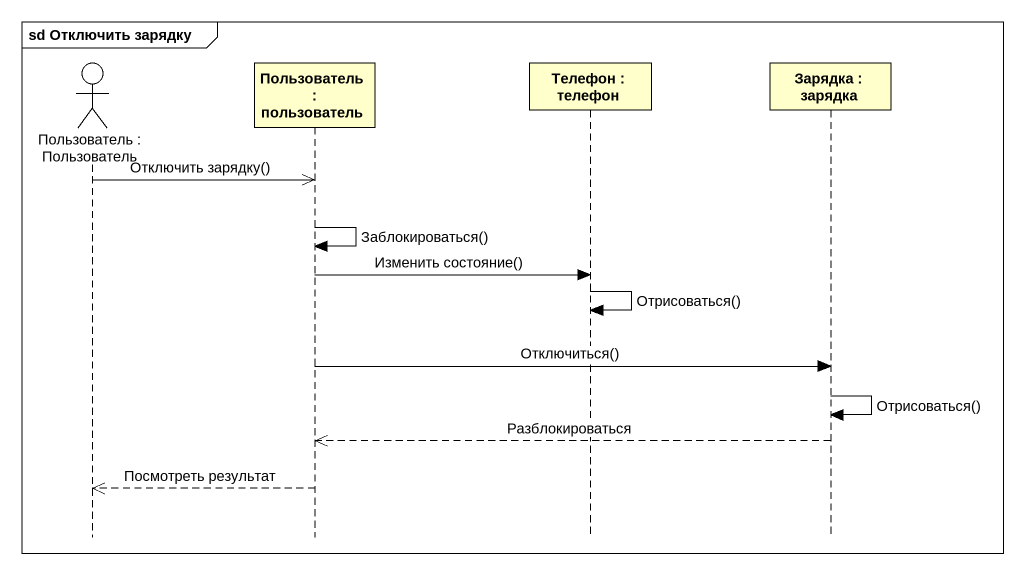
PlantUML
@startuml
mainframe sd Отключить зарядку
hide footbox
actor "Пользователь : Пользователь" as Пользователь
participant "Пользователь : пользователь" as Пользователь_2
participant "Телефон : телефон" as Телефон
participant "Зарядка : зарядка" as Зарядка

Пользователь ->> Пользователь_2 : Отключить зарядку()
Пользователь_2 -> Пользователь_2 : Заблокироваться()
Пользователь_2 -> Телефон : Изменить состояние()
Телефон -> Телефон : Отрисоваться()
Пользователь_2 -> Зарядка : Отключиться()
Зарядка -> Зарядка : Отрисоваться()
Зарядка -->> Пользователь_2 : Разблокироваться
Пользователь_2 -->> Пользователь : Посмотреть результат
@enduml
